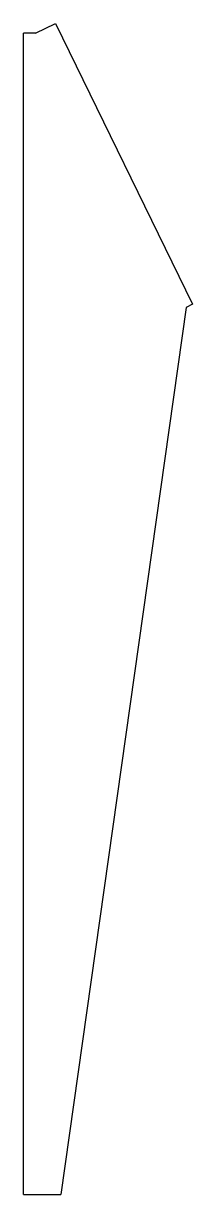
# Model space of a CAD drawing. Header units: millimetres. Extents: x 65 to 80, y -4 to 101.
import ezdxf

# ---------------------------------------------------------------- set-up
doc = ezdxf.new("R2010")
doc.units = ezdxf.units.MM
doc.layers.add('7', color=1, linetype='Continuous')

msp = doc.modelspace()

# ---------------------------------------------------------------- linework, layer by layer
at = {"layer": '7'}
for p, q in [((65.72, 100.2), (67.52, 101.08)), ((67.52, 101.08), (79.76, 75.98)), ((64.66, -3.56), (64.66, 100.2)), ((65.72, 100.2), (64.66, 100.2)), ((79.18, 75.69), (68.01, -3.56)), ((79.76, 75.98), (79.18, 75.69)), ((64.66, -3.56), (68.01, -3.56))]:
    msp.add_line(p, q, dxfattribs=at)

doc.saveas('drawing.dxf')
